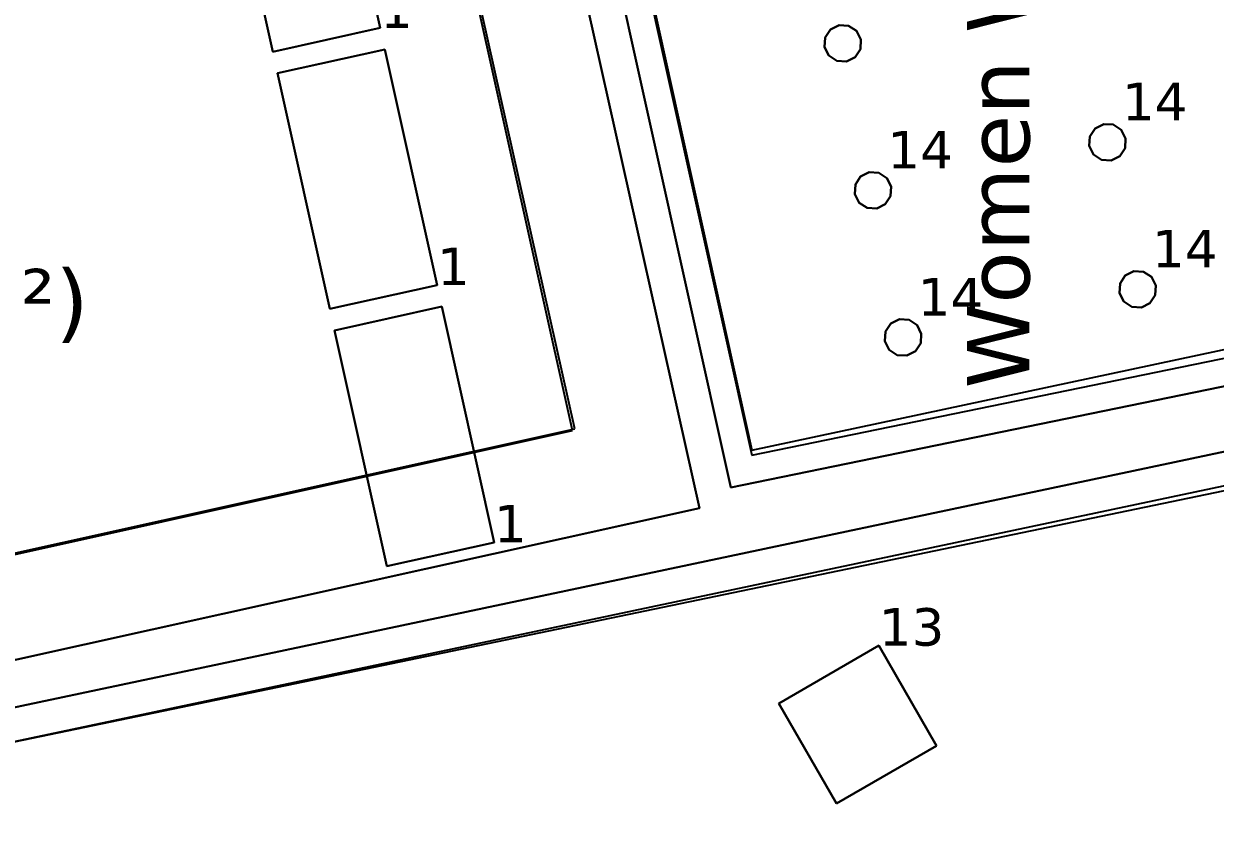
# Model space of a CAD drawing. Header units: inches. Extents: x 0 to 80, y -15 to 299.
# Drawn here: x 17.96 to 23.68, y -3.52 to 0.33 of the extents above; entities that cross this region are included whole.
import ezdxf

# ---------------------------------------------------------------- set-up
doc = ezdxf.new("R2010")
doc.units = ezdxf.units.IN
doc.header["$MEASUREMENT"] = 0
for name, color, linetype, true_color in [('DLX_BLD0_CALC', 3, 'Continuous', 0x00ff00), ('DLX_BLD0_CONT', 7, 'Continuous', 0x969696), ('DLX_BLD0_DESC', 7, 'Continuous', 0x969696), ('DLX_BLD0_LUM', 7, 'Continuous', 0xffd400), ('DLX_BLD0_LUMKEY_IDX', 7, 'Continuous', 0x969696), ('DLX_BLD0_ROOF', 7, 'Continuous', 0x7f7f7f)]:
    doc.layers.add(name, color=color, linetype=linetype, true_color=true_color)
doc.styles.add('TableTextStyle', font='')
doc.styles.get('TableTextStyle').set_extended_font_data('VERDANA.TTF')

msp = doc.modelspace()

# ---------------------------------------------------------------- linework, layer by layer
at = {"layer": 'DLX_BLD0_CALC'}
for points in [[(20.5962, -1.6197, 0), (19.4399, 3.5766, 0)], [(20.6071, -1.6121, 0), (19.4483, 3.5737, 0)], [(20.5296, 2.4334, 0), (21.4559, -1.7387, 0)], [(20.539, 2.4336, 0), (21.4552, -1.714, 0)], [(33.0004, 0.0761, 0), (15.9787, -3.522, 0)], [(33.0066, 0.0187, 0), (15.9816, -3.5152, 0)], [(21.4552, -1.714, 0), (25.3176, -0.891, 0)], [(21.4559, -1.7387, 0), (25.3338, -0.9426, 0)], [(16.6679, -2.492, 0), (20.5962, -1.6197, 0)], [(16.671, -2.4843, 0), (20.6071, -1.6121, 0)]]:
    msp.add_polyline3d(points, dxfattribs=at)
at = {"layer": 'DLX_BLD0_CONT'}
for points in [[(21.2043, -1.9919, 0), (19.8274, 4.1695, 0)], [(20.372, 2.5358, 0), (21.3554, -1.8937, 0)], [(33.1607, 0.2739, 0), (16.1009, -3.3323, 0)], [(21.3554, -1.8937, 0), (25.4918, -1.0445, 0)], [(16.2919, -3.0804, 0), (21.2043, -1.9919, 0)]]:
    msp.add_polyline3d(points, dxfattribs=at)
at = {"layer": 'DLX_BLD0_LUM'}
for points in [[(19.4223, 1.4415, 0), (19.6729, 0.3106, 0)], [(19.6729, 0.3106, 0), (19.4223, 1.4415, 0)], [(19.6729, 0.3106, 0), (19.4223, 1.4415, 0)], [(19.4223, 1.4415, 0), (19.6729, 0.3106, 0)], [(19.158, 0.1966, 0), (18.9075, 1.3274, 0)], [(18.9075, 1.3274, 0), (19.158, 0.1966, 0)], [(18.9075, 1.3274, 0), (19.158, 0.1966, 0)], [(19.158, 0.1966, 0), (18.9075, 1.3274, 0)], [(19.6729, 0.3106, 0), (19.158, 0.1966, 0)], [(19.158, 0.1966, 0), (19.6729, 0.3106, 0)], [(19.158, 0.1966, 0), (19.6729, 0.3106, 0)], [(19.6729, 0.3106, 0), (19.158, 0.1966, 0)], [(19.6729, 0.3106, 0), (19.6729, 0.3106, 0)], [(19.6729, 0.3106, 0), (19.6729, 0.3106, 0)], [(21.8069, 0.2651, 0), (21.8322, 0.3036, 0)], [(21.8322, 0.3036, 0), (21.8069, 0.2651, 0)], [(21.8322, 0.3036, 0), (21.8069, 0.2651, 0)], [(21.8069, 0.2651, 0), (21.8322, 0.3036, 0)], [(21.8322, 0.3036, 0), (21.8734, 0.3242, 0)], [(21.8734, 0.3242, 0), (21.8322, 0.3036, 0)], [(21.8734, 0.3242, 0), (21.8322, 0.3036, 0)], [(21.8322, 0.3036, 0), (21.8734, 0.3242, 0)], [(21.8322, 0.3036, 0), (21.8322, 0.3036, 0)], [(21.8322, 0.3036, 0), (21.8322, 0.3036, 0)], [(21.8734, 0.3242, 0), (21.8734, 0.3242, 0)], [(21.8734, 0.3242, 0), (21.9194, 0.3215, 0)], [(21.9194, 0.3215, 0), (21.8734, 0.3242, 0)], [(21.8734, 0.3242, 0), (21.8734, 0.3242, 0)], [(21.9194, 0.3215, 0), (21.8734, 0.3242, 0)], [(21.8734, 0.3242, 0), (21.9194, 0.3215, 0)], [(21.9194, 0.3215, 0), (21.9194, 0.3215, 0)], [(21.9194, 0.3215, 0), (21.9579, 0.2961, 0)], [(21.9579, 0.2961, 0), (21.9194, 0.3215, 0)], [(21.9194, 0.3215, 0), (21.9194, 0.3215, 0)], [(21.9579, 0.2961, 0), (21.9194, 0.3215, 0)], [(21.9194, 0.3215, 0), (21.9579, 0.2961, 0)], [(21.9579, 0.2961, 0), (21.9579, 0.2961, 0)], [(21.9579, 0.2961, 0), (21.9785, 0.2549, 0)], [(21.9785, 0.2549, 0), (21.9579, 0.2961, 0)], [(21.9579, 0.2961, 0), (21.9579, 0.2961, 0)], [(21.9785, 0.2549, 0), (21.9579, 0.2961, 0)], [(21.9579, 0.2961, 0), (21.9785, 0.2549, 0)], [(21.8041, 0.2191, 0), (21.8069, 0.2651, 0)], [(21.8069, 0.2651, 0), (21.8041, 0.2191, 0)], [(21.8069, 0.2651, 0), (21.8041, 0.2191, 0)], [(21.8041, 0.2191, 0), (21.8069, 0.2651, 0)], [(21.8069, 0.2651, 0), (21.8069, 0.2651, 0)], [(21.8069, 0.2651, 0), (21.8069, 0.2651, 0)], [(21.9785, 0.2549, 0), (21.9758, 0.2089, 0)], [(21.9758, 0.2089, 0), (21.9785, 0.2549, 0)], [(21.9758, 0.2089, 0), (21.9785, 0.2549, 0)], [(21.9785, 0.2549, 0), (21.9758, 0.2089, 0)], [(21.9785, 0.2549, 0), (21.9785, 0.2549, 0)], [(21.9785, 0.2549, 0), (21.9785, 0.2549, 0)], [(19.158, 0.1966, 0), (19.158, 0.1966, 0)], [(19.158, 0.1966, 0), (19.158, 0.1966, 0)], [(19.1808, 0.0939, 0), (19.6956, 0.208, 0)], [(19.6956, 0.208, 0), (19.1808, 0.0939, 0)], [(19.6956, 0.208, 0), (19.1808, 0.0939, 0)], [(19.1808, 0.0939, 0), (19.6956, 0.208, 0)], [(19.6956, 0.208, 0), (19.6956, 0.208, 0)], [(19.6956, 0.208, 0), (19.9462, -0.9228, 0)], [(19.9462, -0.9228, 0), (19.6956, 0.208, 0)], [(19.6956, 0.208, 0), (19.6956, 0.208, 0)], [(19.9462, -0.9228, 0), (19.6956, 0.208, 0)], [(19.6956, 0.208, 0), (19.9462, -0.9228, 0)], [(21.8248, 0.1779, 0), (21.8041, 0.2191, 0)], [(21.8041, 0.2191, 0), (21.8041, 0.2191, 0)], [(21.8041, 0.2191, 0), (21.8248, 0.1779, 0)], [(21.8041, 0.2191, 0), (21.8041, 0.2191, 0)], [(21.8041, 0.2191, 0), (21.8248, 0.1779, 0)], [(21.8248, 0.1779, 0), (21.8041, 0.2191, 0)], [(21.8632, 0.1526, 0), (21.8248, 0.1779, 0)], [(21.8248, 0.1779, 0), (21.8248, 0.1779, 0)], [(21.8248, 0.1779, 0), (21.8632, 0.1526, 0)], [(21.8248, 0.1779, 0), (21.8248, 0.1779, 0)], [(21.8248, 0.1779, 0), (21.8632, 0.1526, 0)], [(21.8632, 0.1526, 0), (21.8248, 0.1779, 0)], [(21.9758, 0.2089, 0), (21.9504, 0.1705, 0)], [(21.9504, 0.1705, 0), (21.9758, 0.2089, 0)], [(21.9504, 0.1705, 0), (21.9758, 0.2089, 0)], [(21.9758, 0.2089, 0), (21.9504, 0.1705, 0)], [(21.9758, 0.2089, 0), (21.9758, 0.2089, 0)], [(21.9758, 0.2089, 0), (21.9758, 0.2089, 0)], [(21.9092, 0.1498, 0), (21.8632, 0.1526, 0)], [(21.8632, 0.1526, 0), (21.8632, 0.1526, 0)], [(21.8632, 0.1526, 0), (21.9092, 0.1498, 0)], [(21.8632, 0.1526, 0), (21.8632, 0.1526, 0)], [(21.8632, 0.1526, 0), (21.9092, 0.1498, 0)], [(21.9092, 0.1498, 0), (21.8632, 0.1526, 0)], [(21.9504, 0.1705, 0), (21.9092, 0.1498, 0)], [(21.9092, 0.1498, 0), (21.9504, 0.1705, 0)], [(21.9092, 0.1498, 0), (21.9504, 0.1705, 0)], [(21.9504, 0.1705, 0), (21.9092, 0.1498, 0)], [(21.9092, 0.1498, 0), (21.9092, 0.1498, 0)], [(21.9092, 0.1498, 0), (21.9092, 0.1498, 0)], [(21.9504, 0.1705, 0), (21.9504, 0.1705, 0)], [(21.9504, 0.1705, 0), (21.9504, 0.1705, 0)], [(19.1808, 0.0939, 0), (19.1808, 0.0939, 0)], [(19.4314, -1.0369, 0), (19.1808, 0.0939, 0)], [(19.1808, 0.0939, 0), (19.1808, 0.0939, 0)], [(19.1808, 0.0939, 0), (19.4314, -1.0369, 0)], [(19.1808, 0.0939, 0), (19.4314, -1.0369, 0)], [(19.4314, -1.0369, 0), (19.1808, 0.0939, 0)], [(23.076, -0.2093, 0), (23.1014, -0.1709, 0)], [(23.1014, -0.1709, 0), (23.076, -0.2093, 0)], [(23.1014, -0.1709, 0), (23.076, -0.2093, 0)], [(23.076, -0.2093, 0), (23.1014, -0.1709, 0)], [(23.1014, -0.1709, 0), (23.1426, -0.1502, 0)], [(23.1426, -0.1502, 0), (23.1014, -0.1709, 0)], [(23.1426, -0.1502, 0), (23.1014, -0.1709, 0)], [(23.1014, -0.1709, 0), (23.1426, -0.1502, 0)], [(23.1014, -0.1709, 0), (23.1014, -0.1709, 0)], [(23.1014, -0.1709, 0), (23.1014, -0.1709, 0)], [(23.1426, -0.1502, 0), (23.1426, -0.1502, 0)], [(23.1426, -0.1502, 0), (23.1886, -0.153, 0)], [(23.1886, -0.153, 0), (23.1426, -0.1502, 0)], [(23.1426, -0.1502, 0), (23.1426, -0.1502, 0)], [(23.1886, -0.153, 0), (23.1426, -0.1502, 0)], [(23.1426, -0.1502, 0), (23.1886, -0.153, 0)], [(23.1886, -0.153, 0), (23.1886, -0.153, 0)], [(23.1886, -0.153, 0), (23.227, -0.1783, 0)], [(23.227, -0.1783, 0), (23.1886, -0.153, 0)], [(23.1886, -0.153, 0), (23.1886, -0.153, 0)], [(23.227, -0.1783, 0), (23.1886, -0.153, 0)], [(23.1886, -0.153, 0), (23.227, -0.1783, 0)], [(23.0733, -0.2553, 0), (23.076, -0.2093, 0)], [(23.076, -0.2093, 0), (23.0733, -0.2553, 0)], [(23.076, -0.2093, 0), (23.0733, -0.2553, 0)], [(23.0733, -0.2553, 0), (23.076, -0.2093, 0)], [(23.076, -0.2093, 0), (23.076, -0.2093, 0)], [(23.076, -0.2093, 0), (23.076, -0.2093, 0)], [(23.227, -0.1783, 0), (23.227, -0.1783, 0)], [(23.227, -0.1783, 0), (23.2477, -0.2195, 0)], [(23.2477, -0.2195, 0), (23.227, -0.1783, 0)], [(23.227, -0.1783, 0), (23.227, -0.1783, 0)], [(23.2477, -0.2195, 0), (23.227, -0.1783, 0)], [(23.227, -0.1783, 0), (23.2477, -0.2195, 0)], [(23.2477, -0.2195, 0), (23.2449, -0.2655, 0)], [(23.2449, -0.2655, 0), (23.2477, -0.2195, 0)], [(23.2449, -0.2655, 0), (23.2477, -0.2195, 0)], [(23.2477, -0.2195, 0), (23.2449, -0.2655, 0)], [(23.2477, -0.2195, 0), (23.2477, -0.2195, 0)], [(23.2477, -0.2195, 0), (23.2477, -0.2195, 0)], [(23.0939, -0.2965, 0), (23.0733, -0.2553, 0)], [(23.0733, -0.2553, 0), (23.0733, -0.2553, 0)], [(23.0733, -0.2553, 0), (23.0939, -0.2965, 0)], [(23.0733, -0.2553, 0), (23.0733, -0.2553, 0)], [(23.0733, -0.2553, 0), (23.0939, -0.2965, 0)], [(23.0939, -0.2965, 0), (23.0733, -0.2553, 0)], [(23.2449, -0.2655, 0), (23.2196, -0.304, 0)], [(23.2196, -0.304, 0), (23.2449, -0.2655, 0)], [(23.2196, -0.304, 0), (23.2449, -0.2655, 0)], [(23.2449, -0.2655, 0), (23.2196, -0.304, 0)], [(23.2449, -0.2655, 0), (23.2449, -0.2655, 0)], [(23.2449, -0.2655, 0), (23.2449, -0.2655, 0)], [(23.1324, -0.3219, 0), (23.0939, -0.2965, 0)], [(23.0939, -0.2965, 0), (23.0939, -0.2965, 0)], [(23.0939, -0.2965, 0), (23.1324, -0.3219, 0)], [(23.0939, -0.2965, 0), (23.0939, -0.2965, 0)], [(23.0939, -0.2965, 0), (23.1324, -0.3219, 0)], [(23.1324, -0.3219, 0), (23.0939, -0.2965, 0)], [(23.1784, -0.3246, 0), (23.1324, -0.3219, 0)], [(23.1324, -0.3219, 0), (23.1324, -0.3219, 0)], [(23.1324, -0.3219, 0), (23.1784, -0.3246, 0)], [(23.1324, -0.3219, 0), (23.1324, -0.3219, 0)], [(23.1324, -0.3219, 0), (23.1784, -0.3246, 0)], [(23.1784, -0.3246, 0), (23.1324, -0.3219, 0)], [(23.2196, -0.304, 0), (23.1784, -0.3246, 0)], [(23.1784, -0.3246, 0), (23.2196, -0.304, 0)], [(23.1784, -0.3246, 0), (23.2196, -0.304, 0)], [(23.2196, -0.304, 0), (23.1784, -0.3246, 0)], [(23.1784, -0.3246, 0), (23.1784, -0.3246, 0)], [(23.1784, -0.3246, 0), (23.1784, -0.3246, 0)], [(23.2196, -0.304, 0), (23.2196, -0.304, 0)], [(23.2196, -0.304, 0), (23.2196, -0.304, 0)], [(21.977, -0.4017, 0), (22.0182, -0.3811, 0)], [(22.0182, -0.3811, 0), (21.977, -0.4017, 0)], [(22.0182, -0.3811, 0), (21.977, -0.4017, 0)], [(21.977, -0.4017, 0), (22.0182, -0.3811, 0)], [(22.0182, -0.3811, 0), (22.0182, -0.3811, 0)], [(22.0182, -0.3811, 0), (22.0642, -0.3838, 0)], [(22.0642, -0.3838, 0), (22.0182, -0.3811, 0)], [(22.0182, -0.3811, 0), (22.0182, -0.3811, 0)], [(22.0642, -0.3838, 0), (22.0182, -0.3811, 0)], [(22.0182, -0.3811, 0), (22.0642, -0.3838, 0)], [(22.0642, -0.3838, 0), (22.0642, -0.3838, 0)], [(22.0642, -0.3838, 0), (22.1027, -0.4092, 0)], [(22.1027, -0.4092, 0), (22.0642, -0.3838, 0)], [(22.0642, -0.3838, 0), (22.0642, -0.3838, 0)], [(22.1027, -0.4092, 0), (22.0642, -0.3838, 0)], [(22.0642, -0.3838, 0), (22.1027, -0.4092, 0)], [(21.9489, -0.4862, 0), (21.9517, -0.4402, 0)], [(21.9517, -0.4402, 0), (21.9489, -0.4862, 0)], [(21.9517, -0.4402, 0), (21.9489, -0.4862, 0)], [(21.9489, -0.4862, 0), (21.9517, -0.4402, 0)], [(21.9517, -0.4402, 0), (21.977, -0.4017, 0)], [(21.977, -0.4017, 0), (21.9517, -0.4402, 0)], [(21.977, -0.4017, 0), (21.9517, -0.4402, 0)], [(21.9517, -0.4402, 0), (21.977, -0.4017, 0)], [(21.9517, -0.4402, 0), (21.9517, -0.4402, 0)], [(21.9517, -0.4402, 0), (21.9517, -0.4402, 0)], [(21.977, -0.4017, 0), (21.977, -0.4017, 0)], [(21.977, -0.4017, 0), (21.977, -0.4017, 0)], [(22.1027, -0.4092, 0), (22.1027, -0.4092, 0)], [(22.1027, -0.4092, 0), (22.1233, -0.4504, 0)], [(22.1233, -0.4504, 0), (22.1027, -0.4092, 0)], [(22.1027, -0.4092, 0), (22.1027, -0.4092, 0)], [(22.1233, -0.4504, 0), (22.1027, -0.4092, 0)], [(22.1027, -0.4092, 0), (22.1233, -0.4504, 0)], [(22.1233, -0.4504, 0), (22.1206, -0.4964, 0)], [(22.1206, -0.4964, 0), (22.1233, -0.4504, 0)], [(22.1206, -0.4964, 0), (22.1233, -0.4504, 0)], [(22.1233, -0.4504, 0), (22.1206, -0.4964, 0)], [(22.1233, -0.4504, 0), (22.1233, -0.4504, 0)], [(22.1233, -0.4504, 0), (22.1233, -0.4504, 0)], [(21.9696, -0.5274, 0), (21.9489, -0.4862, 0)], [(21.9489, -0.4862, 0), (21.9489, -0.4862, 0)], [(21.9489, -0.4862, 0), (21.9696, -0.5274, 0)], [(21.9489, -0.4862, 0), (21.9489, -0.4862, 0)], [(21.9489, -0.4862, 0), (21.9696, -0.5274, 0)], [(21.9696, -0.5274, 0), (21.9489, -0.4862, 0)], [(22.1206, -0.4964, 0), (22.0952, -0.5348, 0)], [(22.0952, -0.5348, 0), (22.1206, -0.4964, 0)], [(22.0952, -0.5348, 0), (22.1206, -0.4964, 0)], [(22.1206, -0.4964, 0), (22.0952, -0.5348, 0)], [(22.1206, -0.4964, 0), (22.1206, -0.4964, 0)], [(22.1206, -0.4964, 0), (22.1206, -0.4964, 0)], [(22.008, -0.5527, 0), (21.9696, -0.5274, 0)], [(21.9696, -0.5274, 0), (21.9696, -0.5274, 0)], [(21.9696, -0.5274, 0), (22.008, -0.5527, 0)], [(21.9696, -0.5274, 0), (21.9696, -0.5274, 0)], [(21.9696, -0.5274, 0), (22.008, -0.5527, 0)], [(22.008, -0.5527, 0), (21.9696, -0.5274, 0)], [(22.054, -0.5554, 0), (22.008, -0.5527, 0)], [(22.008, -0.5527, 0), (22.008, -0.5527, 0)], [(22.008, -0.5527, 0), (22.054, -0.5554, 0)], [(22.008, -0.5527, 0), (22.008, -0.5527, 0)], [(22.008, -0.5527, 0), (22.054, -0.5554, 0)], [(22.054, -0.5554, 0), (22.008, -0.5527, 0)], [(22.0952, -0.5348, 0), (22.054, -0.5554, 0)], [(22.054, -0.5554, 0), (22.0952, -0.5348, 0)], [(22.054, -0.5554, 0), (22.0952, -0.5348, 0)], [(22.0952, -0.5348, 0), (22.054, -0.5554, 0)], [(22.054, -0.5554, 0), (22.054, -0.5554, 0)], [(22.054, -0.5554, 0), (22.054, -0.5554, 0)], [(22.0952, -0.5348, 0), (22.0952, -0.5348, 0)], [(22.0952, -0.5348, 0), (22.0952, -0.5348, 0)], [(23.2462, -0.8762, 0), (23.2874, -0.8555, 0)], [(23.2874, -0.8555, 0), (23.2462, -0.8762, 0)], [(23.2874, -0.8555, 0), (23.2462, -0.8762, 0)], [(23.2462, -0.8762, 0), (23.2874, -0.8555, 0)], [(23.2874, -0.8555, 0), (23.2874, -0.8555, 0)], [(23.2874, -0.8555, 0), (23.3334, -0.8583, 0)], [(23.3334, -0.8583, 0), (23.2874, -0.8555, 0)], [(23.2874, -0.8555, 0), (23.2874, -0.8555, 0)], [(23.3334, -0.8583, 0), (23.2874, -0.8555, 0)], [(23.2874, -0.8555, 0), (23.3334, -0.8583, 0)], [(23.2208, -0.9146, 0), (23.2462, -0.8762, 0)], [(23.2462, -0.8762, 0), (23.2208, -0.9146, 0)], [(23.2462, -0.8762, 0), (23.2208, -0.9146, 0)], [(23.2208, -0.9146, 0), (23.2462, -0.8762, 0)], [(23.2462, -0.8762, 0), (23.2462, -0.8762, 0)], [(23.2462, -0.8762, 0), (23.2462, -0.8762, 0)], [(23.3334, -0.8583, 0), (23.3334, -0.8583, 0)], [(23.3334, -0.8583, 0), (23.3718, -0.8836, 0)], [(23.3718, -0.8836, 0), (23.3334, -0.8583, 0)], [(23.3334, -0.8583, 0), (23.3334, -0.8583, 0)], [(23.3718, -0.8836, 0), (23.3334, -0.8583, 0)], [(23.3334, -0.8583, 0), (23.3718, -0.8836, 0)], [(23.3718, -0.8836, 0), (23.3718, -0.8836, 0)], [(23.3718, -0.8836, 0), (23.3925, -0.9248, 0)], [(23.3925, -0.9248, 0), (23.3718, -0.8836, 0)], [(23.3718, -0.8836, 0), (23.3718, -0.8836, 0)], [(23.3925, -0.9248, 0), (23.3718, -0.8836, 0)], [(23.3718, -0.8836, 0), (23.3925, -0.9248, 0)], [(19.9462, -0.9228, 0), (19.4314, -1.0369, 0)], [(19.4314, -1.0369, 0), (19.9462, -0.9228, 0)], [(19.4314, -1.0369, 0), (19.9462, -0.9228, 0)], [(19.9462, -0.9228, 0), (19.4314, -1.0369, 0)], [(19.9462, -0.9228, 0), (19.9462, -0.9228, 0)], [(19.9462, -0.9228, 0), (19.9462, -0.9228, 0)], [(23.2181, -0.9606, 0), (23.2208, -0.9146, 0)], [(23.2208, -0.9146, 0), (23.2181, -0.9606, 0)], [(23.2208, -0.9146, 0), (23.2181, -0.9606, 0)], [(23.2181, -0.9606, 0), (23.2208, -0.9146, 0)], [(23.2387, -1.0018, 0), (23.2181, -0.9606, 0)], [(23.2181, -0.9606, 0), (23.2181, -0.9606, 0)], [(23.2181, -0.9606, 0), (23.2387, -1.0018, 0)], [(23.2181, -0.9606, 0), (23.2181, -0.9606, 0)], [(23.2181, -0.9606, 0), (23.2387, -1.0018, 0)], [(23.2387, -1.0018, 0), (23.2181, -0.9606, 0)], [(23.2208, -0.9146, 0), (23.2208, -0.9146, 0)], [(23.2208, -0.9146, 0), (23.2208, -0.9146, 0)], [(23.3897, -0.9708, 0), (23.3644, -1.0093, 0)], [(23.3644, -1.0093, 0), (23.3897, -0.9708, 0)], [(23.3644, -1.0093, 0), (23.3897, -0.9708, 0)], [(23.3897, -0.9708, 0), (23.3644, -1.0093, 0)], [(23.3925, -0.9248, 0), (23.3897, -0.9708, 0)], [(23.3897, -0.9708, 0), (23.3925, -0.9248, 0)], [(23.3897, -0.9708, 0), (23.3925, -0.9248, 0)], [(23.3925, -0.9248, 0), (23.3897, -0.9708, 0)], [(23.3897, -0.9708, 0), (23.3897, -0.9708, 0)], [(23.3897, -0.9708, 0), (23.3897, -0.9708, 0)], [(23.3925, -0.9248, 0), (23.3925, -0.9248, 0)], [(23.3925, -0.9248, 0), (23.3925, -0.9248, 0)], [(19.4541, -1.1395, 0), (19.9689, -1.0255, 0)], [(19.9689, -1.0255, 0), (19.4541, -1.1395, 0)], [(19.9689, -1.0255, 0), (19.4541, -1.1395, 0)], [(19.4541, -1.1395, 0), (19.9689, -1.0255, 0)], [(19.9689, -1.0255, 0), (19.9689, -1.0255, 0)], [(19.9689, -1.0255, 0), (20.2195, -2.1563, 0)], [(20.2195, -2.1563, 0), (19.9689, -1.0255, 0)], [(19.9689, -1.0255, 0), (19.9689, -1.0255, 0)], [(20.2195, -2.1563, 0), (19.9689, -1.0255, 0)], [(19.9689, -1.0255, 0), (20.2195, -2.1563, 0)], [(23.2772, -1.0272, 0), (23.2387, -1.0018, 0)], [(23.2387, -1.0018, 0), (23.2387, -1.0018, 0)], [(23.2387, -1.0018, 0), (23.2772, -1.0272, 0)], [(23.2387, -1.0018, 0), (23.2387, -1.0018, 0)], [(23.2387, -1.0018, 0), (23.2772, -1.0272, 0)], [(23.2772, -1.0272, 0), (23.2387, -1.0018, 0)], [(23.3232, -1.0299, 0), (23.2772, -1.0272, 0)], [(23.2772, -1.0272, 0), (23.2772, -1.0272, 0)], [(23.2772, -1.0272, 0), (23.3232, -1.0299, 0)], [(23.2772, -1.0272, 0), (23.2772, -1.0272, 0)], [(23.2772, -1.0272, 0), (23.3232, -1.0299, 0)], [(23.3232, -1.0299, 0), (23.2772, -1.0272, 0)], [(23.3644, -1.0093, 0), (23.3232, -1.0299, 0)], [(23.3232, -1.0299, 0), (23.3644, -1.0093, 0)], [(23.3232, -1.0299, 0), (23.3644, -1.0093, 0)], [(23.3644, -1.0093, 0), (23.3232, -1.0299, 0)], [(23.3644, -1.0093, 0), (23.3644, -1.0093, 0)], [(23.3644, -1.0093, 0), (23.3644, -1.0093, 0)], [(19.4314, -1.0369, 0), (19.4314, -1.0369, 0)], [(19.4314, -1.0369, 0), (19.4314, -1.0369, 0)], [(23.3232, -1.0299, 0), (23.3232, -1.0299, 0)], [(23.3232, -1.0299, 0), (23.3232, -1.0299, 0)], [(19.4541, -1.1395, 0), (19.4541, -1.1395, 0)], [(19.7047, -2.2704, 0), (19.4541, -1.1395, 0)], [(19.4541, -1.1395, 0), (19.4541, -1.1395, 0)], [(19.4541, -1.1395, 0), (19.7047, -2.2704, 0)], [(19.4541, -1.1395, 0), (19.7047, -2.2704, 0)], [(19.7047, -2.2704, 0), (19.4541, -1.1395, 0)], [(22.0965, -1.1455, 0), (22.1218, -1.107, 0)], [(22.1218, -1.107, 0), (22.0965, -1.1455, 0)], [(22.1218, -1.107, 0), (22.0965, -1.1455, 0)], [(22.0965, -1.1455, 0), (22.1218, -1.107, 0)], [(22.1218, -1.107, 0), (22.163, -1.0864, 0)], [(22.163, -1.0864, 0), (22.1218, -1.107, 0)], [(22.163, -1.0864, 0), (22.1218, -1.107, 0)], [(22.1218, -1.107, 0), (22.163, -1.0864, 0)], [(22.1218, -1.107, 0), (22.1218, -1.107, 0)], [(22.1218, -1.107, 0), (22.1218, -1.107, 0)], [(22.163, -1.0864, 0), (22.163, -1.0864, 0)], [(22.163, -1.0864, 0), (22.209, -1.0891, 0)], [(22.209, -1.0891, 0), (22.163, -1.0864, 0)], [(22.163, -1.0864, 0), (22.163, -1.0864, 0)], [(22.209, -1.0891, 0), (22.163, -1.0864, 0)], [(22.163, -1.0864, 0), (22.209, -1.0891, 0)], [(22.209, -1.0891, 0), (22.209, -1.0891, 0)], [(22.209, -1.0891, 0), (22.2475, -1.1145, 0)], [(22.2475, -1.1145, 0), (22.209, -1.0891, 0)], [(22.209, -1.0891, 0), (22.209, -1.0891, 0)], [(22.2475, -1.1145, 0), (22.209, -1.0891, 0)], [(22.209, -1.0891, 0), (22.2475, -1.1145, 0)], [(22.2475, -1.1145, 0), (22.2475, -1.1145, 0)], [(22.2475, -1.1145, 0), (22.2681, -1.1557, 0)], [(22.2681, -1.1557, 0), (22.2475, -1.1145, 0)], [(22.2475, -1.1145, 0), (22.2475, -1.1145, 0)], [(22.2681, -1.1557, 0), (22.2475, -1.1145, 0)], [(22.2475, -1.1145, 0), (22.2681, -1.1557, 0)], [(22.0937, -1.1915, 0), (22.0965, -1.1455, 0)], [(22.0965, -1.1455, 0), (22.0937, -1.1915, 0)], [(22.0965, -1.1455, 0), (22.0937, -1.1915, 0)], [(22.0937, -1.1915, 0), (22.0965, -1.1455, 0)], [(22.1143, -1.2326, 0), (22.0937, -1.1915, 0)], [(22.0937, -1.1915, 0), (22.0937, -1.1915, 0)], [(22.0937, -1.1915, 0), (22.1143, -1.2326, 0)], [(22.0937, -1.1915, 0), (22.0937, -1.1915, 0)], [(22.0937, -1.1915, 0), (22.1143, -1.2326, 0)], [(22.1143, -1.2326, 0), (22.0937, -1.1915, 0)], [(22.0965, -1.1455, 0), (22.0965, -1.1455, 0)], [(22.0965, -1.1455, 0), (22.0965, -1.1455, 0)], [(22.2681, -1.1557, 0), (22.2654, -1.2016, 0)], [(22.2654, -1.2016, 0), (22.2681, -1.1557, 0)], [(22.2654, -1.2016, 0), (22.2681, -1.1557, 0)], [(22.2681, -1.1557, 0), (22.2654, -1.2016, 0)], [(22.2681, -1.1557, 0), (22.2681, -1.1557, 0)], [(22.2681, -1.1557, 0), (22.2681, -1.1557, 0)], [(22.1528, -1.258, 0), (22.1143, -1.2326, 0)], [(22.1143, -1.2326, 0), (22.1143, -1.2326, 0)], [(22.1143, -1.2326, 0), (22.1528, -1.258, 0)], [(22.1143, -1.2326, 0), (22.1143, -1.2326, 0)], [(22.1143, -1.2326, 0), (22.1528, -1.258, 0)], [(22.1528, -1.258, 0), (22.1143, -1.2326, 0)], [(22.24, -1.2401, 0), (22.1988, -1.2607, 0)], [(22.1988, -1.2607, 0), (22.24, -1.2401, 0)], [(22.1988, -1.2607, 0), (22.24, -1.2401, 0)], [(22.24, -1.2401, 0), (22.1988, -1.2607, 0)], [(22.2654, -1.2016, 0), (22.24, -1.2401, 0)], [(22.24, -1.2401, 0), (22.2654, -1.2016, 0)], [(22.24, -1.2401, 0), (22.2654, -1.2016, 0)], [(22.2654, -1.2016, 0), (22.24, -1.2401, 0)], [(22.24, -1.2401, 0), (22.24, -1.2401, 0)], [(22.24, -1.2401, 0), (22.24, -1.2401, 0)], [(22.2654, -1.2016, 0), (22.2654, -1.2016, 0)], [(22.2654, -1.2016, 0), (22.2654, -1.2016, 0)], [(22.1988, -1.2607, 0), (22.1528, -1.258, 0)], [(22.1528, -1.258, 0), (22.1528, -1.258, 0)], [(22.1528, -1.258, 0), (22.1988, -1.2607, 0)], [(22.1528, -1.258, 0), (22.1528, -1.258, 0)], [(22.1528, -1.258, 0), (22.1988, -1.2607, 0)], [(22.1988, -1.2607, 0), (22.1528, -1.258, 0)], [(22.1988, -1.2607, 0), (22.1988, -1.2607, 0)], [(22.1988, -1.2607, 0), (22.1988, -1.2607, 0)], [(20.2195, -2.1563, 0), (19.7047, -2.2704, 0)], [(19.7047, -2.2704, 0), (20.2195, -2.1563, 0)], [(19.7047, -2.2704, 0), (20.2195, -2.1563, 0)], [(20.2195, -2.1563, 0), (19.7047, -2.2704, 0)], [(20.2195, -2.1563, 0), (20.2195, -2.1563, 0)], [(20.2195, -2.1563, 0), (20.2195, -2.1563, 0)], [(19.7047, -2.2704, 0), (19.7047, -2.2704, 0)], [(19.7047, -2.2704, 0), (19.7047, -2.2704, 0)], [(21.5845, -2.9286, 0), (22.0643, -2.6516, 0)], [(22.0643, -2.6516, 0), (21.5845, -2.9286, 0)], [(22.0643, -2.6516, 0), (21.5845, -2.9286, 0)], [(21.5845, -2.9286, 0), (22.0643, -2.6516, 0)], [(22.0643, -2.6516, 0), (22.3413, -3.1314, 0)], [(22.3413, -3.1314, 0), (22.0643, -2.6516, 0)], [(22.0643, -2.6516, 0), (22.0643, -2.6516, 0)], [(22.0643, -2.6516, 0), (22.0643, -2.6516, 0)], [(22.3413, -3.1314, 0), (22.0643, -2.6516, 0)], [(22.0643, -2.6516, 0), (22.3413, -3.1314, 0)], [(21.8615, -3.4084, 0), (21.5845, -2.9286, 0)], [(21.5845, -2.9286, 0), (21.5845, -2.9286, 0)], [(21.5845, -2.9286, 0), (21.8615, -3.4084, 0)], [(21.5845, -2.9286, 0), (21.5845, -2.9286, 0)], [(21.5845, -2.9286, 0), (21.8615, -3.4084, 0)], [(21.8615, -3.4084, 0), (21.5845, -2.9286, 0)], [(22.3413, -3.1314, 0), (21.8615, -3.4084, 0)], [(21.8615, -3.4084, 0), (22.3413, -3.1314, 0)], [(21.8615, -3.4084, 0), (22.3413, -3.1314, 0)], [(22.3413, -3.1314, 0), (21.8615, -3.4084, 0)], [(22.3413, -3.1314, 0), (22.3413, -3.1314, 0)], [(22.3413, -3.1314, 0), (22.3413, -3.1314, 0)], [(21.8615, -3.4084, 0), (21.8615, -3.4084, 0)], [(21.8615, -3.4084, 0), (21.8615, -3.4084, 0)]]:
    msp.add_polyline3d(points, dxfattribs=at)
at = {"layer": 'DLX_BLD0_ROOF'}
for points in [[(21.2043, -1.9919, 0), (19.8274, 4.1695, 0)], [(19.8274, 4.1695, 0), (21.2043, -1.9919, 0)], [(20.372, 2.5358, 0), (21.3554, -1.8937, 0)], [(21.3554, -1.8937, 0), (20.372, 2.5358, 0)], [(33.1607, 0.2739, 0), (16.1009, -3.3323, 0)], [(16.1009, -3.3323, 0), (33.1607, 0.2739, 0)], [(21.3554, -1.8937, 0), (25.4918, -1.0445, 0)], [(25.4918, -1.0445, 0), (21.3554, -1.8937, 0)], [(16.2919, -3.0804, 0), (21.2043, -1.9919, 0)], [(21.2043, -1.9919, 0), (16.2919, -3.0804, 0)]]:
    msp.add_polyline3d(points, dxfattribs=at)

# ---------------------------------------------------------------- texts
at = {"layer": 'DLX_BLD0_DESC', "style": 'TableTextStyle'}
msp.add_text('Women Washroom 103 (9.27 W/m²)', height=0.3, rotation=90, dxfattribs=at).set_placement((22.7865, -1.4184))
msp.add_text('Foyer 100 (4.04 W/m²)', height=0.3, dxfattribs=at).set_placement((13.5946, -1.1462))
at = {"layer": 'DLX_BLD0_LUMKEY_IDX', "style": 'TableTextStyle'}
for s, p in [('1', (19.6729, 0.3106)), ('14', (23.2298, -0.1323)), ('14', (22.1054, -0.3632)), ('14', (23.3746, -0.8376)), ('1', (19.9462, -0.9228)), ('14', (22.2502, -1.0685)), ('1', (20.2195, -2.1563)), ('13', (22.0643, -2.6516))]:
    msp.add_text(s, height=0.18, dxfattribs=at).set_placement(p)

doc.saveas('drawing.dxf')
